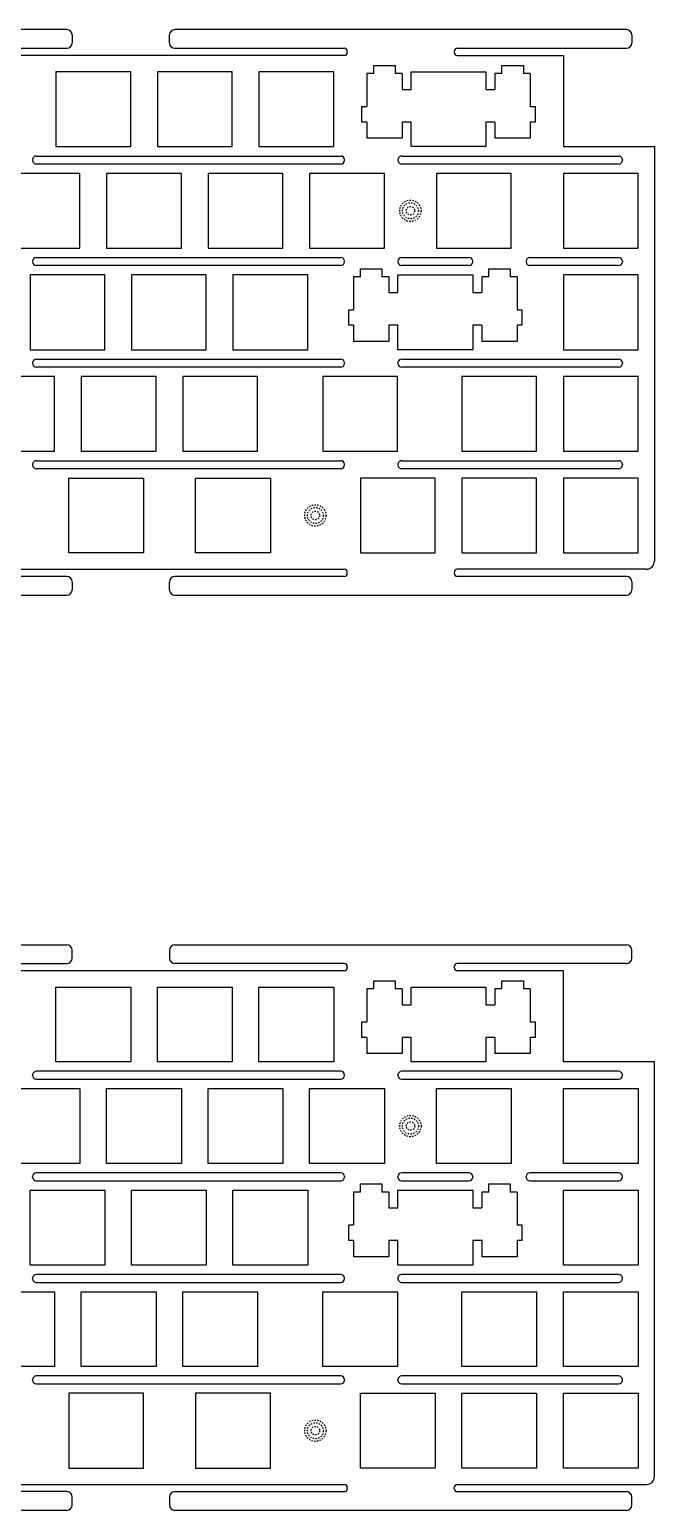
# Model space of a CAD drawing. Header units: inches. Extents: x -145 to 702, y 9 to 289.
# Drawn here: x 43.2 to 160.1, y 12.1 to 289.1 of the extents above; entities that cross this region are included whole.
import ezdxf

# ---------------------------------------------------------------- set-up
doc = ezdxf.new("R2010")
doc.units = ezdxf.units.IN
doc.header["$LTSCALE"] = 2.574606
doc.header["$MEASUREMENT"] = 0
doc.linetypes.add('HIDDEN', pattern=[0.2, 0.1, -0.1])
doc.layers.get('0').update_dxf_attribs({"linetype": 'CONTINUOUS'})
doc.layers.add('DEFAULT_2', color=8, linetype='HIDDEN')

msp = doc.modelspace()

# ---------------------------------------------------------------- linework, layer by layer
at = {"color": 7, "linetype": 'Continuous'}
for p, q in [((50.15, 289.15), (14.33, 289.15)), ((51.15, 288.15), (51.15, 286.65)), ((69.37, 286.65), (69.37, 288.15)), ((154.92, 289.15), (70.37, 289.15)), ((155.92, 288.15), (155.92, 286.65)), ((20.87, 285.65), (50.15, 285.65)), ((70.37, 285.65), (102.05, 285.65)), ((123.25, 285.65), (154.92, 285.65)), ((102.05, 284.3), (20.87, 284.3)), ((102.65, 284.9), (102.65, 285.05)), ((122.65, 285.05), (122.65, 284.9)), ((123.25, 284.3), (143.1, 284.3)), ((143.1, 284.3), (143.1, 267.25)), ((48.1, 281.25), (48.1, 267.25)), ((62.1, 281.25), (48.1, 281.25)), ((62.1, 267.25), (62.1, 281.25)), ((81.1, 281.25), (67.1, 281.25)), ((67.1, 281.25), (67.1, 267.25)), ((81.1, 267.25), (81.1, 281.25)), ((100.1, 281.25), (86.1, 281.25)), ((86.1, 281.25), (86.1, 267.25)), ((100.1, 267.25), (100.1, 281.25)), ((107.61, 280.91), (106.3, 280.91)), ((106.3, 280.91), (106.3, 274.75)), ((107.61, 282.41), (111.61, 282.41)), ((107.61, 280.91), (107.61, 282.41)), ((111.61, 282.41), (111.61, 280.91)), ((112.9, 280.91), (111.61, 280.91)), ((112.9, 280.91), (112.9, 277.95)), ((114.61, 281.25), (128.61, 281.25)), ((114.61, 277.95), (114.61, 281.25)), ((128.61, 281.25), (128.61, 277.95)), ((131.61, 280.91), (130.3, 280.91)), ((130.3, 280.91), (130.3, 277.95)), ((131.61, 282.41), (135.61, 282.41)), ((131.61, 280.91), (131.61, 282.41)), ((135.61, 282.41), (135.61, 280.91)), ((136.9, 280.91), (135.61, 280.91)), ((136.9, 280.91), (136.9, 274.75)), ((112.9, 277.95), (114.61, 277.95)), ((128.61, 277.95), (130.3, 277.95)), ((105.4, 274.75), (106.3, 274.75)), ((105.4, 271.83), (105.4, 274.75)), ((136.9, 274.75), (137.8, 274.75)), ((137.8, 274.75), (137.8, 271.83)), ((106.3, 271.83), (105.4, 271.83)), ((106.3, 271.83), (106.3, 268.81)), ((112.9, 271.83), (112.9, 268.81)), ((114.61, 271.83), (112.9, 271.83)), ((114.61, 267.25), (114.61, 271.83)), ((128.61, 271.83), (128.61, 267.25)), ((130.3, 271.83), (128.61, 271.83)), ((130.3, 271.83), (130.3, 268.81)), ((137.8, 271.83), (136.9, 271.83)), ((136.9, 271.83), (136.9, 268.81)), ((112.9, 268.81), (106.3, 268.81)), ((136.9, 268.81), (130.3, 268.81)), ((48.1, 267.25), (62.1, 267.25)), ((67.1, 267.25), (81.1, 267.25)), ((86.1, 267.25), (100.1, 267.25)), ((128.61, 267.25), (114.61, 267.25)), ((143.1, 267.25), (160.15, 267.25)), ((160.15, 267.25), (160.15, 189.7)), ((43.73, 264.8), (43.73, 264.7)), ((44.43, 265.5), (101.43, 265.5)), ((101.43, 264), (44.43, 264)), ((102.13, 264.7), (102.13, 264.8)), ((112.13, 264.8), (112.13, 264.7)), ((112.83, 265.5), (153.45, 265.5)), ((153.45, 264), (112.83, 264)), ((154.15, 264.8), (154.15, 264.7)), ((52.6, 262.25), (38.6, 262.25)), ((52.6, 248.25), (52.6, 262.25)), ((71.6, 262.25), (57.6, 262.25)), ((57.6, 262.25), (57.6, 248.25)), ((71.6, 248.25), (71.6, 262.25)), ((90.6, 262.25), (76.6, 262.25)), ((76.6, 262.25), (76.6, 248.25)), ((90.6, 248.25), (90.6, 262.25)), ((109.6, 262.25), (95.6, 262.25)), ((95.6, 262.25), (95.6, 248.25)), ((109.6, 248.25), (109.6, 262.25)), ((133.35, 262.25), (119.35, 262.25)), ((119.35, 262.25), (119.35, 248.25)), ((133.35, 248.25), (133.35, 262.25)), ((157.1, 262.25), (143.1, 262.25)), ((143.1, 262.25), (143.1, 248.25)), ((157.1, 248.25), (157.1, 262.25)), ((38.6, 248.25), (52.6, 248.25)), ((57.6, 248.25), (71.6, 248.25)), ((76.6, 248.25), (90.6, 248.25)), ((95.6, 248.25), (109.6, 248.25)), ((119.35, 248.25), (133.35, 248.25)), ((143.1, 248.25), (157.1, 248.25)), ((43.73, 245.8), (43.73, 245.7)), ((44.43, 246.5), (101.43, 246.5)), ((101.43, 245), (44.43, 245)), ((102.13, 245.7), (102.13, 245.8)), ((105.13, 244.41), (109.13, 244.41)), ((105.13, 242.91), (105.13, 244.41)), ((109.13, 244.41), (109.13, 242.91)), ((112.13, 245.8), (112.13, 245.7)), ((112.83, 246.5), (125.43, 246.5)), ((125.43, 245), (112.83, 245)), ((126.13, 245.7), (126.13, 245.8)), ((129.13, 244.41), (133.13, 244.41)), ((129.13, 242.91), (129.13, 244.41)), ((133.13, 244.41), (133.13, 242.91)), ((136.13, 245.8), (136.13, 245.7)), ((136.83, 246.5), (153.45, 246.5)), ((153.45, 245), (136.83, 245)), ((154.15, 245.8), (154.15, 245.7)), ((57.25, 243.25), (43.25, 243.25)), ((43.25, 243.25), (43.25, 229.25)), ((57.25, 229.25), (57.25, 243.25)), ((76.25, 243.25), (62.25, 243.25)), ((62.25, 243.25), (62.25, 229.25)), ((76.25, 229.25), (76.25, 243.25)), ((95.25, 243.25), (81.25, 243.25)), ((81.25, 243.25), (81.25, 229.25)), ((95.25, 229.25), (95.25, 243.25)), ((105.13, 242.91), (103.83, 242.91)), ((103.83, 242.91), (103.83, 236.75)), ((110.43, 242.91), (109.13, 242.91)), ((110.43, 242.91), (110.43, 239.95)), ((112.13, 243.25), (126.13, 243.25)), ((112.13, 239.95), (112.13, 243.25)), ((126.13, 243.25), (126.13, 239.95)), ((129.13, 242.91), (127.83, 242.91)), ((127.83, 242.91), (127.83, 239.95)), ((134.43, 242.91), (133.13, 242.91)), ((134.43, 242.91), (134.43, 236.75)), ((157.1, 243.25), (143.1, 243.25)), ((143.1, 243.25), (143.1, 229.25)), ((157.1, 229.25), (157.1, 243.25)), ((110.43, 239.95), (112.13, 239.95)), ((126.13, 239.95), (127.83, 239.95)), ((102.93, 236.75), (103.83, 236.75)), ((102.93, 233.83), (102.93, 236.75)), ((134.43, 236.75), (135.33, 236.75)), ((135.33, 236.75), (135.33, 233.83)), ((103.83, 233.83), (102.93, 233.83)), ((103.83, 233.83), (103.83, 230.81)), ((110.43, 233.83), (110.43, 230.81)), ((112.13, 233.83), (110.43, 233.83)), ((112.13, 229.25), (112.13, 233.83)), ((126.13, 233.83), (126.13, 229.25)), ((127.83, 233.83), (126.13, 233.83)), ((127.83, 233.83), (127.83, 230.81)), ((135.33, 233.83), (134.43, 233.83)), ((134.43, 233.83), (134.43, 230.81)), ((110.43, 230.81), (103.83, 230.81)), ((134.43, 230.81), (127.83, 230.81)), ((43.25, 229.25), (57.25, 229.25)), ((44.43, 227.5), (101.43, 227.5)), ((62.25, 229.25), (76.25, 229.25)), ((81.25, 229.25), (95.25, 229.25)), ((126.13, 229.25), (112.13, 229.25)), ((112.83, 227.5), (153.45, 227.5)), ((143.1, 229.25), (157.1, 229.25)), ((43.73, 226.8), (43.73, 226.7)), ((101.43, 226), (44.43, 226)), ((102.13, 226.7), (102.13, 226.8)), ((112.13, 226.8), (112.13, 226.7)), ((153.45, 226), (112.83, 226)), ((154.15, 226.8), (154.15, 226.7)), ((47.85, 224.25), (33.85, 224.25)), ((47.85, 210.25), (47.85, 224.25)), ((66.85, 224.25), (52.85, 224.25)), ((52.85, 224.25), (52.85, 210.25)), ((66.85, 210.25), (66.85, 224.25)), ((85.85, 224.25), (71.85, 224.25)), ((71.85, 224.25), (71.85, 210.25)), ((85.85, 210.25), (85.85, 224.25)), ((112.07, 224.25), (98.07, 224.25)), ((98.07, 224.25), (98.07, 210.25)), ((112.07, 210.25), (112.07, 224.25)), ((138.1, 224.25), (124.1, 224.25)), ((124.1, 224.25), (124.1, 210.25)), ((138.1, 210.25), (138.1, 224.25)), ((157.1, 224.25), (143.1, 224.25)), ((143.1, 224.25), (143.1, 210.25)), ((157.1, 210.25), (157.1, 224.25)), ((33.85, 210.25), (47.85, 210.25)), ((43.73, 207.8), (43.73, 207.7)), ((44.43, 208.5), (101.43, 208.5)), ((52.85, 210.25), (66.85, 210.25)), ((71.85, 210.25), (85.85, 210.25)), ((98.07, 210.25), (112.07, 210.25)), ((102.13, 207.7), (102.13, 207.8)), ((112.13, 207.8), (112.13, 207.7)), ((112.83, 208.5), (153.45, 208.5)), ((124.1, 210.25), (138.1, 210.25)), ((143.1, 210.25), (157.1, 210.25)), ((154.15, 207.8), (154.15, 207.7)), ((101.43, 207), (44.43, 207)), ((50.5, 205.25), (64.5, 205.25)), ((50.5, 191.25), (50.5, 205.25)), ((64.5, 205.25), (64.5, 191.25)), ((74.25, 205.25), (88.25, 205.25)), ((74.25, 191.25), (74.25, 205.25)), ((88.25, 205.25), (88.25, 191.25)), ((119.1, 205.25), (105.1, 205.25)), ((105.1, 205.25), (105.1, 191.25)), ((153.45, 207), (112.83, 207)), ((119.1, 191.25), (119.1, 205.25)), ((138.1, 205.25), (124.1, 205.25)), ((124.1, 205.25), (124.1, 191.25)), ((138.1, 191.25), (138.1, 205.25)), ((157.1, 205.25), (143.1, 205.25)), ((143.1, 205.25), (143.1, 191.25)), ((157.1, 191.25), (157.1, 205.25)), ((64.5, 191.25), (50.5, 191.25)), ((88.25, 191.25), (74.25, 191.25)), ((105.1, 191.25), (119.1, 191.25)), ((124.1, 191.25), (138.1, 191.25)), ((143.1, 191.25), (157.1, 191.25)), ((20.87, 188.2), (102.05, 188.2)), ((50.15, 186.85), (20.87, 186.85)), ((51.15, 185.85), (51.15, 184.35)), ((69.37, 184.35), (69.37, 185.85)), ((102.05, 186.85), (70.37, 186.85)), ((102.65, 187.45), (102.65, 187.6)), ((122.65, 187.6), (122.65, 187.45)), ((158.65, 188.2), (123.25, 188.2)), ((154.92, 186.85), (123.25, 186.85)), ((155.92, 185.85), (155.92, 184.35)), ((14.33, 183.35), (50.15, 183.35)), ((70.37, 183.35), (154.92, 183.35)), ((14.33, 117.92), (50.15, 117.92)), ((51.15, 115.42), (51.15, 116.92)), ((69.37, 116.92), (69.37, 115.42)), ((70.37, 117.92), (154.92, 117.92)), ((155.92, 115.42), (155.92, 116.92)), ((20.87, 114.42), (50.15, 114.42)), ((102.05, 114.42), (70.37, 114.42)), ((102.65, 113.82), (102.65, 113.67)), ((122.65, 113.67), (122.65, 113.82)), ((154.92, 114.42), (123.25, 114.42)), ((102.05, 113.07), (20.87, 113.07)), ((107.61, 111.18), (111.61, 111.18)), ((107.61, 109.68), (107.61, 111.18)), ((111.61, 111.18), (111.61, 109.68)), ((143.1, 113.07), (123.25, 113.07)), ((131.61, 111.18), (135.61, 111.18)), ((131.61, 109.68), (131.61, 111.18)), ((135.61, 111.18), (135.61, 109.68)), ((143.1, 96.02), (143.1, 113.07)), ((48.1, 96.02), (48.1, 110.02)), ((48.1, 110.02), (62.1, 110.02)), ((62.1, 110.02), (62.1, 96.02)), ((67.1, 110.02), (81.1, 110.02)), ((67.1, 96.02), (67.1, 110.02)), ((81.1, 110.02), (81.1, 96.02)), ((86.1, 110.02), (100.1, 110.02)), ((86.1, 96.02), (86.1, 110.02)), ((100.1, 110.02), (100.1, 96.02)), ((107.61, 109.68), (106.3, 109.68)), ((106.3, 109.68), (106.3, 103.52)), ((112.9, 109.68), (111.61, 109.68)), ((112.9, 109.68), (112.9, 106.72)), ((114.61, 110.02), (128.61, 110.02)), ((114.61, 106.72), (114.61, 110.02)), ((128.61, 110.02), (128.61, 106.72)), ((131.61, 109.68), (130.3, 109.68)), ((130.3, 109.68), (130.3, 106.72)), ((136.9, 109.68), (135.61, 109.68)), ((136.9, 109.68), (136.9, 103.52)), ((112.9, 106.72), (114.61, 106.72)), ((128.61, 106.72), (130.3, 106.72)), ((105.4, 103.52), (106.3, 103.52)), ((105.4, 100.6), (105.4, 103.52)), ((136.9, 103.52), (137.8, 103.52)), ((137.8, 103.52), (137.8, 100.6)), ((106.3, 100.6), (105.4, 100.6)), ((106.3, 100.6), (106.3, 97.58)), ((112.9, 100.6), (112.9, 97.58)), ((114.61, 100.6), (112.9, 100.6)), ((114.61, 96.02), (114.61, 100.6)), ((128.61, 100.6), (128.61, 96.02)), ((130.3, 100.6), (128.61, 100.6)), ((130.3, 100.6), (130.3, 97.58)), ((137.8, 100.6), (136.9, 100.6)), ((136.9, 100.6), (136.9, 97.58)), ((112.9, 97.58), (106.3, 97.58)), ((136.9, 97.58), (130.3, 97.58)), ((101.43, 94.27), (44.43, 94.27)), ((62.1, 96.02), (48.1, 96.02)), ((81.1, 96.02), (67.1, 96.02)), ((100.1, 96.02), (86.1, 96.02)), ((153.45, 94.27), (112.83, 94.27)), ((128.61, 96.02), (114.61, 96.02)), ((160.15, 96.02), (143.1, 96.02)), ((160.15, 18.47), (160.15, 96.02)), ((43.73, 93.47), (43.73, 93.57)), ((44.43, 92.77), (101.43, 92.77)), ((102.13, 93.57), (102.13, 93.47)), ((112.13, 93.47), (112.13, 93.57)), ((112.83, 92.77), (153.45, 92.77)), ((154.15, 93.47), (154.15, 93.57)), ((38.6, 91.02), (52.6, 91.02)), ((52.6, 91.02), (52.6, 77.02)), ((57.6, 91.02), (71.6, 91.02)), ((57.6, 77.02), (57.6, 91.02)), ((71.6, 91.02), (71.6, 77.02)), ((76.6, 91.02), (90.6, 91.02)), ((76.6, 77.02), (76.6, 91.02)), ((90.6, 91.02), (90.6, 77.02)), ((95.6, 91.02), (109.6, 91.02)), ((95.6, 77.02), (95.6, 91.02)), ((109.6, 91.02), (109.6, 77.02)), ((119.35, 91.02), (133.35, 91.02)), ((119.35, 77.02), (119.35, 91.02)), ((133.35, 91.02), (133.35, 77.02)), ((143.1, 91.02), (157.1, 91.02)), ((143.1, 77.02), (143.1, 91.02)), ((157.1, 91.02), (157.1, 77.02)), ((52.6, 77.02), (38.6, 77.02)), ((101.43, 75.27), (44.43, 75.27)), ((71.6, 77.02), (57.6, 77.02)), ((90.6, 77.02), (76.6, 77.02)), ((109.6, 77.02), (95.6, 77.02)), ((125.43, 75.27), (112.83, 75.27)), ((133.35, 77.02), (119.35, 77.02)), ((153.45, 75.27), (136.83, 75.27)), ((157.1, 77.02), (143.1, 77.02)), ((43.73, 74.47), (43.73, 74.57)), ((44.43, 73.77), (101.43, 73.77)), ((102.13, 74.57), (102.13, 74.47)), ((105.13, 73.18), (109.13, 73.18)), ((105.13, 71.68), (105.13, 73.18)), ((109.13, 73.18), (109.13, 71.68)), ((112.13, 74.47), (112.13, 74.57)), ((112.83, 73.77), (125.43, 73.77)), ((126.13, 74.57), (126.13, 74.47)), ((129.13, 73.18), (133.13, 73.18)), ((129.13, 71.68), (129.13, 73.18)), ((133.13, 73.18), (133.13, 71.68)), ((136.13, 74.47), (136.13, 74.57)), ((136.83, 73.77), (153.45, 73.77)), ((154.15, 74.47), (154.15, 74.57)), ((43.25, 72.02), (57.25, 72.02)), ((43.25, 58.02), (43.25, 72.02)), ((57.25, 72.02), (57.25, 58.02)), ((62.25, 72.02), (76.25, 72.02)), ((62.25, 58.02), (62.25, 72.02)), ((76.25, 72.02), (76.25, 58.02)), ((81.25, 72.02), (95.25, 72.02)), ((81.25, 58.02), (81.25, 72.02)), ((95.25, 72.02), (95.25, 58.02)), ((105.13, 71.68), (103.83, 71.68)), ((103.83, 71.68), (103.83, 65.52)), ((110.43, 71.68), (109.13, 71.68)), ((110.43, 71.68), (110.43, 68.72)), ((112.13, 72.02), (126.13, 72.02)), ((112.13, 68.72), (112.13, 72.02)), ((126.13, 72.02), (126.13, 68.72)), ((129.13, 71.68), (127.83, 71.68)), ((127.83, 71.68), (127.83, 68.72)), ((134.43, 71.68), (133.13, 71.68)), ((134.43, 71.68), (134.43, 65.52)), ((143.1, 72.02), (157.1, 72.02)), ((143.1, 58.02), (143.1, 72.02)), ((157.1, 72.02), (157.1, 58.02)), ((110.43, 68.72), (112.13, 68.72)), ((126.13, 68.72), (127.83, 68.72)), ((102.93, 65.52), (103.83, 65.52)), ((102.93, 62.6), (102.93, 65.52)), ((134.43, 65.52), (135.33, 65.52)), ((135.33, 65.52), (135.33, 62.6)), ((103.83, 62.6), (102.93, 62.6)), ((103.83, 62.6), (103.83, 59.58)), ((110.43, 62.6), (110.43, 59.58)), ((112.13, 62.6), (110.43, 62.6)), ((112.13, 58.02), (112.13, 62.6)), ((126.13, 62.6), (126.13, 58.02)), ((127.83, 62.6), (126.13, 62.6)), ((127.83, 62.6), (127.83, 59.58)), ((135.33, 62.6), (134.43, 62.6)), ((134.43, 62.6), (134.43, 59.58)), ((110.43, 59.58), (103.83, 59.58)), ((134.43, 59.58), (127.83, 59.58)), ((57.25, 58.02), (43.25, 58.02)), ((43.73, 55.47), (43.73, 55.57)), ((101.43, 56.27), (44.43, 56.27)), ((76.25, 58.02), (62.25, 58.02)), ((95.25, 58.02), (81.25, 58.02)), ((102.13, 55.57), (102.13, 55.47)), ((126.13, 58.02), (112.13, 58.02)), ((112.13, 55.47), (112.13, 55.57)), ((153.45, 56.27), (112.83, 56.27)), ((157.1, 58.02), (143.1, 58.02)), ((154.15, 55.47), (154.15, 55.57)), ((33.85, 53.02), (47.85, 53.02)), ((44.43, 54.77), (101.43, 54.77)), ((47.85, 53.02), (47.85, 39.02)), ((52.85, 53.02), (66.85, 53.02)), ((52.85, 39.02), (52.85, 53.02)), ((66.85, 53.02), (66.85, 39.02)), ((71.85, 53.02), (85.85, 53.02)), ((71.85, 39.02), (71.85, 53.02)), ((85.85, 53.02), (85.85, 39.02)), ((98.07, 53.02), (112.07, 53.02)), ((98.07, 39.02), (98.07, 53.02)), ((112.07, 53.02), (112.07, 39.02)), ((112.83, 54.77), (153.45, 54.77)), ((124.1, 53.02), (138.1, 53.02)), ((124.1, 39.02), (124.1, 53.02)), ((138.1, 53.02), (138.1, 39.02)), ((143.1, 53.02), (157.1, 53.02)), ((143.1, 39.02), (143.1, 53.02)), ((157.1, 53.02), (157.1, 39.02)), ((47.85, 39.02), (33.85, 39.02)), ((66.85, 39.02), (52.85, 39.02)), ((85.85, 39.02), (71.85, 39.02)), ((112.07, 39.02), (98.07, 39.02)), ((138.1, 39.02), (124.1, 39.02)), ((157.1, 39.02), (143.1, 39.02)), ((43.73, 36.47), (43.73, 36.57)), ((101.43, 37.27), (44.43, 37.27)), ((102.13, 36.57), (102.13, 36.47)), ((112.13, 36.47), (112.13, 36.57)), ((153.45, 37.27), (112.83, 37.27)), ((154.15, 36.47), (154.15, 36.57)), ((44.43, 35.77), (101.43, 35.77)), ((64.5, 34.02), (50.5, 34.02)), ((50.5, 34.02), (50.5, 20.02)), ((64.5, 20.02), (64.5, 34.02)), ((88.25, 34.02), (74.25, 34.02)), ((74.25, 34.02), (74.25, 20.02)), ((88.25, 20.02), (88.25, 34.02)), ((105.1, 34.02), (119.1, 34.02)), ((105.1, 20.02), (105.1, 34.02)), ((112.83, 35.77), (153.45, 35.77)), ((119.1, 34.02), (119.1, 20.02)), ((124.1, 34.02), (138.1, 34.02)), ((124.1, 20.02), (124.1, 34.02)), ((138.1, 34.02), (138.1, 20.02)), ((143.1, 34.02), (157.1, 34.02)), ((143.1, 20.02), (143.1, 34.02)), ((157.1, 34.02), (157.1, 20.02)), ((50.5, 20.02), (64.5, 20.02)), ((74.25, 20.02), (88.25, 20.02)), ((119.1, 20.02), (105.1, 20.02)), ((138.1, 20.02), (124.1, 20.02)), ((157.1, 20.02), (143.1, 20.02)), ((20.87, 16.97), (102.05, 16.97)), ((123.25, 16.97), (158.65, 16.97)), ((50.15, 15.62), (20.87, 15.62)), ((51.15, 13.12), (51.15, 14.62)), ((69.37, 14.62), (69.37, 13.12)), ((70.37, 15.62), (102.05, 15.62)), ((102.65, 16.37), (102.65, 16.22)), ((122.65, 16.22), (122.65, 16.37)), ((123.25, 15.62), (154.92, 15.62)), ((155.92, 13.12), (155.92, 14.62)), ((50.15, 12.12), (14.33, 12.12)), ((154.92, 12.12), (70.37, 12.12))]:
    msp.add_line(p, q, dxfattribs=at)
for centre, radius, start, end in [((50.15, 288.15), 1, 360, 90), ((70.37, 288.15), 1, 90, 180), ((154.92, 288.15), 1, 360, 90), ((50.15, 286.65), 1, 270, 0), ((70.37, 286.65), 1, 180, 270), ((102.05, 285.05), 0.6, 0, 90), ((123.25, 285.05), 0.6, 90, 180), ((154.92, 286.65), 1, 270, 0), ((102.05, 284.9), 0.6, 270, 360), ((123.25, 284.9), 0.6, 180, 270), ((44.43, 264.8), 0.7, 90, 180), ((44.43, 264.7), 0.7, 180, 270), ((101.43, 264.8), 0.7, 0, 90), ((101.43, 264.7), 0.7, 270, 0), ((112.83, 264.8), 0.7, 90, 180), ((112.83, 264.7), 0.7, 180, 270), ((153.45, 264.8), 0.7, 0, 90), ((153.45, 264.7), 0.7, 270, 0), ((44.43, 245.8), 0.7, 90, 180), ((44.43, 245.7), 0.7, 180, 270), ((101.43, 245.8), 0.7, 0, 90), ((101.43, 245.7), 0.7, 270, 0), ((112.83, 245.8), 0.7, 90, 180), ((112.83, 245.7), 0.7, 180, 270), ((125.43, 245.8), 0.7, 0, 90), ((125.43, 245.7), 0.7, 270, 0), ((136.83, 245.8), 0.7, 90, 180), ((136.83, 245.7), 0.7, 180, 270), ((153.45, 245.8), 0.7, 0, 90), ((153.45, 245.7), 0.7, 270, 0), ((44.43, 226.8), 0.7, 90, 180), ((101.43, 226.8), 0.7, 0, 90), ((112.83, 226.8), 0.7, 90, 180), ((153.45, 226.8), 0.7, 0, 90), ((44.43, 226.7), 0.7, 180, 270), ((101.43, 226.7), 0.7, 270, 0), ((112.83, 226.7), 0.7, 180, 270), ((153.45, 226.7), 0.7, 270, 0), ((44.43, 207.8), 0.7, 90, 180), ((101.43, 207.8), 0.7, 0, 90), ((112.83, 207.8), 0.7, 90, 180), ((153.45, 207.8), 0.7, 0, 90), ((44.43, 207.7), 0.7, 180, 270), ((101.43, 207.7), 0.7, 270, 0), ((112.83, 207.7), 0.7, 180, 270), ((153.45, 207.7), 0.7, 270, 0), ((158.65, 189.7), 1.5, 270, 0), ((50.15, 185.85), 1, 360, 90), ((70.37, 185.85), 1, 90, 180), ((102.05, 187.6), 0.6, 0, 90), ((102.05, 187.45), 0.6, 270, 360), ((123.25, 187.6), 0.6, 90, 180), ((123.25, 187.45), 0.6, 180, 270), ((154.92, 185.85), 1, 360, 90), ((50.15, 184.35), 1, 270, 0), ((70.37, 184.35), 1, 180, 270), ((154.92, 184.35), 1, 270, 0), ((50.15, 116.92), 1, 360, 90), ((70.37, 116.92), 1, 90, 180), ((154.92, 116.92), 1, 360, 90), ((50.15, 115.42), 1, 270, 0), ((70.37, 115.42), 1, 180, 270), ((102.05, 113.82), 0.6, 0, 90), ((102.05, 113.67), 0.6, 270, 360), ((123.25, 113.82), 0.6, 90, 180), ((123.25, 113.67), 0.6, 180, 270), ((154.92, 115.42), 1, 270, 0), ((44.43, 93.57), 0.7, 90, 180), ((101.43, 93.57), 0.7, 0, 90), ((112.83, 93.57), 0.7, 90, 180), ((153.45, 93.57), 0.7, 0, 90), ((44.43, 93.47), 0.7, 180, 270), ((101.43, 93.47), 0.7, 270, 0), ((112.83, 93.47), 0.7, 180, 270), ((153.45, 93.47), 0.7, 270, 0), ((44.43, 74.57), 0.7, 90, 180), ((101.43, 74.57), 0.7, 0, 90), ((112.83, 74.57), 0.7, 90, 180), ((125.43, 74.57), 0.7, 0, 90), ((136.83, 74.57), 0.7, 90, 180), ((153.45, 74.57), 0.7, 0, 90), ((44.43, 74.47), 0.7, 180, 270), ((101.43, 74.47), 0.7, 270, 0), ((112.83, 74.47), 0.7, 180, 270), ((125.43, 74.47), 0.7, 270, 0), ((136.83, 74.47), 0.7, 180, 270), ((153.45, 74.47), 0.7, 270, 0), ((44.43, 55.57), 0.7, 90, 180), ((44.43, 55.47), 0.7, 180, 270), ((101.43, 55.57), 0.7, 0, 90), ((101.43, 55.47), 0.7, 270, 0), ((112.83, 55.57), 0.7, 90, 180), ((112.83, 55.47), 0.7, 180, 270), ((153.45, 55.57), 0.7, 0, 90), ((153.45, 55.47), 0.7, 270, 0), ((44.43, 36.57), 0.7, 90, 180), ((44.43, 36.47), 0.7, 180, 270), ((101.43, 36.57), 0.7, 0, 90), ((101.43, 36.47), 0.7, 270, 0), ((112.83, 36.57), 0.7, 90, 180), ((112.83, 36.47), 0.7, 180, 270), ((153.45, 36.57), 0.7, 0, 90), ((153.45, 36.47), 0.7, 270, 0), ((102.05, 16.37), 0.6, 0, 90), ((123.25, 16.37), 0.6, 90, 180), ((158.65, 18.47), 1.5, 270, 0), ((50.15, 14.62), 1, 360, 90), ((70.37, 14.62), 1, 90, 180), ((102.05, 16.22), 0.6, 270, 360), ((123.25, 16.22), 0.6, 180, 270), ((154.92, 14.62), 1, 360, 90), ((50.15, 13.12), 1, 270, 0), ((70.37, 13.12), 1, 180, 270), ((154.92, 13.12), 1, 270, 0)]:
    msp.add_arc(centre, radius, start, end, dxfattribs=at)
at = {"layer": 'DEFAULT_2', "color": 3, "linetype": 'HIDDEN'}
for centre, radius in [((114.47, 255.25), 2), ((114.47, 255.25), 1.5), ((114.47, 255.25), 0.8), ((96.67, 198.25), 2), ((96.67, 198.25), 1.5), ((96.67, 198.25), 0.8), ((114.47, 84.02), 2), ((114.47, 84.02), 1.5), ((114.47, 84.02), 0.8), ((96.67, 27.02), 2), ((96.67, 27.02), 1.5), ((96.67, 27.02), 0.8)]:
    msp.add_circle(centre, radius, dxfattribs=at)

doc.saveas('drawing.dxf')
